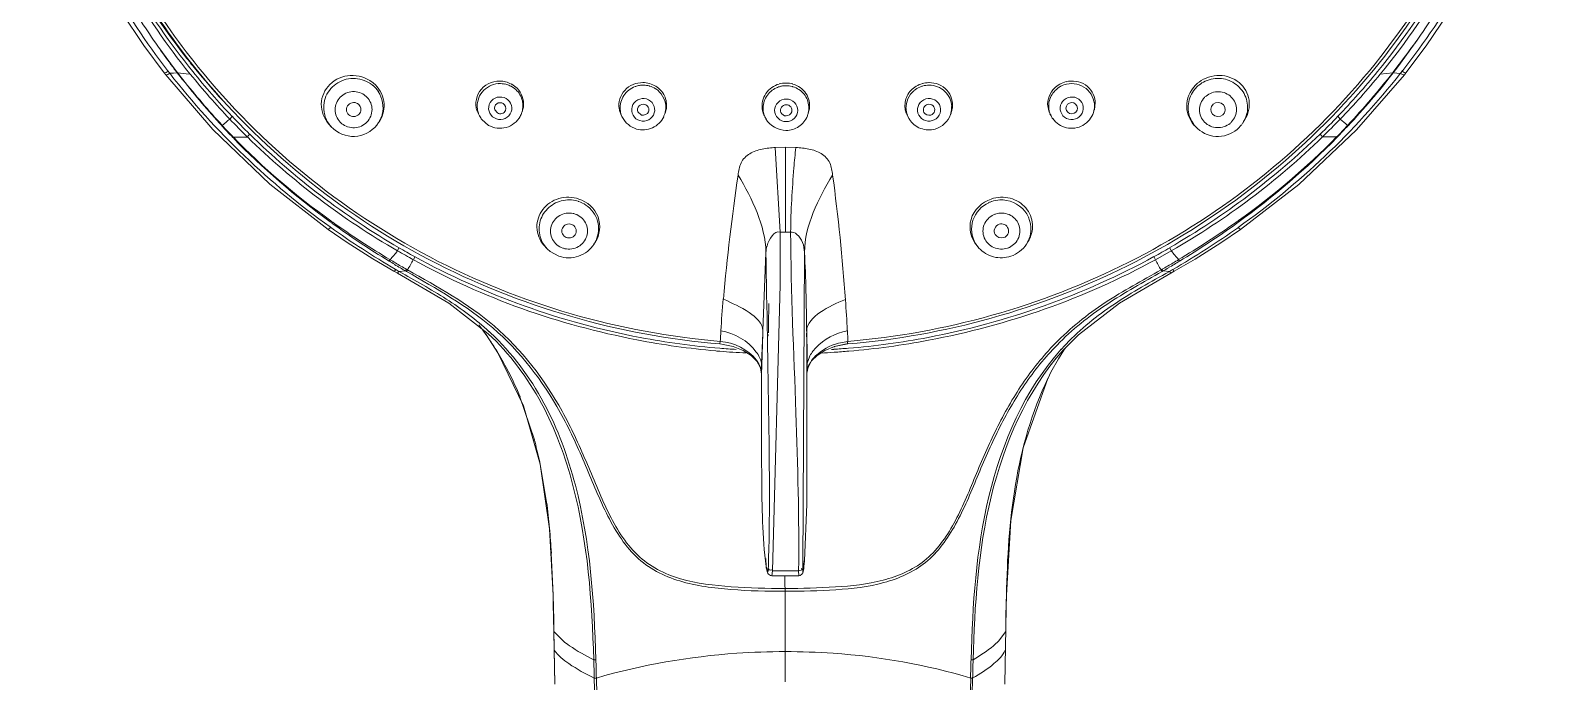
# Model space of a CAD drawing. Header units: millimetres. Extents: x 0 to 460316, y -63250 to 103204.
# Drawn here: x 183140 to 183246.9, y 49393.9 to 49439.8 of the extents above; entities that cross this region are included whole.
import ezdxf

# ---------------------------------------------------------------- set-up
doc = ezdxf.new("R2010")
doc.units = ezdxf.units.MM
doc.header["$LTSCALE"] = 25

msp = doc.modelspace()

# ---------------------------------------------------------------- linework, layer by layer
at = {"color": 7, "linetype": 'Continuous', "lineweight": 20}
for p, q in [((183149.92, 49437.44), (183149, 49438.67)), ((183236.41, 49437.23), (183237.82, 49439.17)), ((183149.45, 49436.79), (183149.59, 49436.82)), ((183149.45, 49436.79), (183149.56, 49436.65)), ((183149.56, 49436.65), (183149.7, 49436.68)), ((183149.59, 49436.82), (183149.73, 49436.91)), ((183149.84, 49436.77), (183149.68, 49436.97)), ((183149.73, 49436.91), (183149.69, 49436.97)), ((183149.7, 49436.68), (183149.84, 49436.77)), ((183150.37, 49436.81), (183149.84, 49436.76)), ((183150.37, 49436.81), (183149.84, 49436.77)), ((183150.4, 49436.81), (183149.92, 49437.44)), ((183150.99, 49436.74), (183150.4, 49436.81)), ((183151.28, 49436.7), (183150.99, 49436.74)), ((183151.26, 49436.74), (183151.29, 49436.7)), ((183151.26, 49436.74), (183151.29, 49436.7)), ((183235.16, 49436.7), (183236.05, 49436.81)), ((183236.08, 49436.81), (183236.6, 49436.76)), ((183236.08, 49436.81), (183236.6, 49436.76)), ((183236.75, 49436.96), (183236.6, 49436.76)), ((183236.74, 49436.68), (183236.6, 49436.76)), ((183236.75, 49436.96), (183236.71, 49436.91)), ((183236.85, 49436.82), (183236.71, 49436.91)), ((183236.87, 49436.65), (183236.74, 49436.68)), ((183236.98, 49436.79), (183236.85, 49436.82)), ((183236.87, 49436.65), (183236.98, 49436.79)), ((183173.95, 49436), (183174.33, 49435.71)), ((183215.08, 49434.81), (183215.06, 49434.36)), ((183154.07, 49433.54), (183154.21, 49433.69)), ((183171.68, 49433.76), (183171.59, 49433.95)), ((183171.85, 49433.5), (183172.32, 49433.1)), ((183172.76, 49434.2), (183172.94, 49433.97)), ((183174.7, 49434.11), (183174.71, 49434.16)), ((183181.76, 49433.65), (183181.67, 49433.83)), ((183182.84, 49434.06), (183183.1, 49433.82)), ((183184.74, 49433.9), (183184.79, 49434.06)), ((183191.84, 49433.62), (183191.76, 49433.78)), ((183194.83, 49433.86), (183194.88, 49434.03)), ((183201.91, 49433.65), (183201.83, 49433.81)), ((183204.9, 49433.9), (183204.95, 49434.08)), ((183211.97, 49433.76), (183211.89, 49433.91)), ((183214.95, 49434.01), (183215.01, 49434.2)), ((183225.5, 49433.29), (183225.61, 49433.47)), ((183232.35, 49433.54), (183232.18, 49433.74)), ((183153.54, 49433.1), (183153.51, 49433.07)), ((183154.31, 49432.28), (183154.28, 49432.26)), ((183155.48, 49432.48), (183155.35, 49432.33)), ((183161.21, 49433.01), (183161.07, 49433.17)), ((183161.41, 49432.82), (183161.21, 49433.01)), ((183230.93, 49432.48), (183231.06, 49432.33)), ((183232.09, 49432.28), (183232.13, 49432.26)), ((183232.87, 49433.1), (183232.9, 49433.07)), ((183193.25, 49431.56), (183192.53, 49431.54)), ((183192.53, 49431.54), (183192.87, 49425.58)), ((183193.25, 49431.56), (183193.24, 49425.58)), ((183193.97, 49431.54), (183193.25, 49431.56)), ((183161.01, 49425.77), (183161.18, 49425.91)), ((183161.18, 49425.91), (183161.14, 49425.94)), ((183161.18, 49425.91), (183161.14, 49425.94)), ((183225.04, 49426.19), (183225.14, 49426.26)), ((183225.04, 49426.19), (183225.14, 49426.26)), ((183225.32, 49425.77), (183225.16, 49425.91)), ((183193.61, 49425.58), (183192.87, 49425.58)), ((183192.88, 49422.07), (183192.87, 49425.58)), ((183210.24, 49424.73), (183210.34, 49424.9)), ((183165.37, 49423.64), (183165.3, 49423.54)), ((183166, 49424.48), (183165.92, 49424.3)), ((183167.12, 49423.85), (183167.04, 49423.68)), ((183176.4, 49424.45), (183176.26, 49424.61)), ((183177.28, 49423.88), (183176.66, 49424.21)), ((183191.66, 49418.61), (183191.87, 49424.15)), ((183194.46, 49402), (183194.59, 49424.15)), ((183206.88, 49424.45), (183206.77, 49424.59)), ((183219.22, 49423.85), (183219.3, 49423.68)), ((183219.32, 49423.63), (183220.44, 49424.26)), ((183220.33, 49424.48), (183220.42, 49424.3)), ((183220.96, 49423.64), (183221.03, 49423.54)), ((183165.65, 49422.82), (183165.71, 49422.86)), ((183165.65, 49422.82), (183165.89, 49422.69)), ((183165.71, 49422.86), (183165.77, 49422.96)), ((183165.85, 49422.9), (183165.74, 49422.96)), ((183165.77, 49422.94), (183165.74, 49422.96)), ((183165.9, 49422.68), (183166, 49422.82)), ((183166.47, 49422.85), (183166.01, 49422.81)), ((183166.47, 49422.85), (183166.53, 49422.81)), ((183166.61, 49422.92), (183166.54, 49422.96)), ((183219.72, 49422.92), (183219.79, 49422.96)), ((183219.79, 49422.81), (183219.86, 49422.85)), ((183219.86, 49422.85), (183220.31, 49422.81)), ((183220.39, 49422.85), (183220.31, 49422.81)), ((183220.37, 49422.73), (183220.31, 49422.82)), ((183220.41, 49422.69), (183220.37, 49422.73)), ((183220.41, 49422.69), (183220.65, 49422.82)), ((183220.6, 49422.86), (183220.54, 49422.96)), ((183220.65, 49422.82), (183220.6, 49422.86)), ((183192.34, 49401.72), (183192.88, 49421.86)), ((183192.87, 49421.86), (183192.88, 49421.99)), ((183192.88, 49421.99), (183192.88, 49422.07)), ((183192.88, 49421.86), (183192.88, 49422.07)), ((183192.07, 49420.55), (183192.06, 49418.99)), ((183172.15, 49418.34), (183172.12, 49418.38)), ((183172.15, 49418.34), (183172.13, 49418.37)), ((183172.27, 49418.44), (183172.3, 49418.42)), ((183191.56, 49416.34), (183191.66, 49418.46)), ((183191.59, 49416.17), (183191.66, 49418.46)), ((183191.66, 49418.46), (183191.66, 49418.61)), ((183192.01, 49418.36), (183192.06, 49418.35)), ((183192.01, 49418.29), (183192.05, 49418.28)), ((183192.06, 49418.99), (183192.06, 49418.47)), ((183194.74, 49418.61), (183194.74, 49418.46)), ((183194.74, 49418.46), (183194.77, 49416.95)), ((183188.63, 49417.72), (183188.65, 49417.88)), ((183188.64, 49417.7), (183188.64, 49417.7)), ((183196.7, 49417.51), (183197.65, 49417.71)), ((183196.99, 49417.76), (183197.64, 49417.88)), ((183197.64, 49417.75), (183197.65, 49417.72)), ((183212.79, 49417.23), (183212.8, 49417.24)), ((183212.87, 49417.25), (183213.01, 49417.44)), ((183191.2, 49416.56), (183191.37, 49416.29)), ((183191.37, 49416.29), (183191.48, 49416.04)), ((183191.56, 49415.57), (183191.56, 49416.34)), ((183191.56, 49416.34), (183191.59, 49416.17)), ((183191.56, 49415.57), (183191.59, 49416.17)), ((183194.76, 49415.63), (183194.75, 49417.01)), ((183194.93, 49416.78), (183194.78, 49416.34)), ((183194.84, 49416.06), (183195.08, 49416.5)), ((183194.87, 49416.16), (183195, 49416.4)), ((183191.48, 49416.04), (183191.56, 49415.6)), ((183191.56, 49415.57), (183191.56, 49415.57)), ((183194.75, 49415.66), (183194.8, 49415.97)), ((183194.76, 49415.63), (183194.84, 49416.06)), ((183194.77, 49416.06), (183194.76, 49415.83)), ((183194.76, 49411.94), (183194.76, 49415.63)), ((183211.76, 49415.29), (183211.75, 49415.27)), ((183175.55, 49410.95), (183174.53, 49413.97)), ((183176.41, 49406.56), (183175.9, 49409.49)), ((183194.75, 49407.92), (183194.74, 49406.42)), ((183194.74, 49406.42), (183194.58, 49402.42)), ((183176.87, 49399.99), (183176.74, 49402.96)), ((183191.84, 49402.58), (183191.83, 49402.42)), ((183191.83, 49402.41), (183191.83, 49402.42)), ((183191.88, 49402.02), (183191.83, 49402.42)), ((183191.89, 49402.16), (183191.86, 49402.44)), ((183194.58, 49402.42), (183194.55, 49402.02)), ((183194.58, 49402.58), (183194.56, 49402.3)), ((183194.58, 49402.42), (183194.58, 49402.58)), ((183191.88, 49402.02), (183191.89, 49402.16)), ((183191.88, 49402), (183191.88, 49402.02)), ((183191.88, 49402.02), (183192, 49401.65)), ((183192, 49401.65), (183192.02, 49401.72)), ((183192.02, 49401.72), (183192.03, 49401.93)), ((183192.04, 49401.99), (183192.03, 49401.93)), ((183192.28, 49401.37), (183192.34, 49401.72)), ((183192.28, 49401.37), (183194.18, 49401.37)), ((183194.17, 49401.72), (183192.34, 49401.72)), ((183194.17, 49401.72), (183194.18, 49401.37)), ((183194.46, 49401.93), (183194.46, 49402)), ((183194.47, 49401.65), (183194.46, 49401.85)), ((183194.55, 49402.02), (183194.47, 49401.65)), ((183194.55, 49402.01), (183194.55, 49402.02)), ((183193.22, 49396.02), (183193.22, 49400.27)), ((183176.87, 49399.99), (183176.86, 49399.98)), ((183208.82, 49399.99), (183208.82, 49399.99)), ((183176.92, 49397.43), (183176.9, 49398.38)), ((183176.92, 49397.69), (183176.91, 49397.68)), ((183176.92, 49397.69), (183176.95, 49396.12)), ((183176.92, 49397.44), (183176.95, 49396.12)), ((183176.92, 49397.44), (183177.6, 49396.75)), ((183176.98, 49393.72), (183176.92, 49397.43)), ((183208.77, 49397.44), (183208.25, 49396.75)), ((183208.77, 49397.69), (183208.71, 49393.72)), ((183208.77, 49397.69), (183208.71, 49393.72)), ((183208.77, 49397.69), (183208.77, 49397.44)), ((183208.77, 49397.69), (183208.77, 49397.69)), ((183176.95, 49396.12), (183176.99, 49393.72)), ((183193.22, 49393.9), (183193.22, 49396.02)), ((183179.73, 49395.44), (183179.89, 49395.45)), ((183206.47, 49395.45), (183206.32, 49395.45)), ((183179.77, 49394.15), (183179.93, 49394.16)), ((183179.83, 49391.81), (183179.77, 49394.15)), ((183179.98, 49391.82), (183179.92, 49394.16)), ((183206.3, 49394.16), (183206.24, 49391.82)), ((183206.3, 49394.16), (183206.4, 49394.15)), ((183206.44, 49394.15), (183206.38, 49391.81))]:
    msp.add_line(p, q, dxfattribs=at)
for points in [[(183145.23, 49443.1), (183146.45, 49441.07), (183148.02, 49438.72), (183149.45, 49436.79)], [(183236.98, 49436.79), (183238.4, 49438.69), (183239.99, 49441.03), (183241.25, 49443.1)], [(183149.56, 49436.65), (183152.87, 49432.81), (183156.91, 49428.96), (183161.01, 49425.77)], [(183150.37, 49436.81), (183150.38, 49436.81), (183150.39, 49436.81), (183150.4, 49436.81)], [(183225.32, 49425.77), (183229.42, 49428.93), (183233.5, 49432.78), (183236.87, 49436.65)], [(183236.08, 49436.81), (183236.07, 49436.81), (183236.06, 49436.81), (183236.05, 49436.81)], [(183163.55, 49435.25), (183163.58, 49435.22), (183163.62, 49435.19), (183163.66, 49435.16)], [(183222.78, 49435.07), (183222.81, 49435.1), (183222.85, 49435.13), (183222.89, 49435.16)], [(183162.06, 49433.16), (183162.02, 49433.19), (183161.98, 49433.21), (183161.94, 49433.24)], [(183224.69, 49433.34), (183224.65, 49433.31), (183224.62, 49433.28), (183224.58, 49433.24)], [(183178.28, 49426.89), (183178.33, 49426.88), (183178.37, 49426.87), (183178.42, 49426.85)], [(183207.92, 49426.8), (183207.96, 49426.82), (183208, 49426.83), (183208.05, 49426.85)], [(183161.01, 49425.77), (183162.36, 49424.84), (183164.16, 49423.7), (183165.65, 49422.82)], [(183220.65, 49422.82), (183222.12, 49423.68), (183223.93, 49424.82), (183225.32, 49425.77)], [(183177.69, 49424.41), (183177.64, 49424.42), (183177.6, 49424.44), (183177.55, 49424.45)], [(183209.03, 49424.5), (183208.98, 49424.48), (183208.94, 49424.47), (183208.89, 49424.45)], [(183165.89, 49422.69), (183169.52, 49420.57), (183172.29, 49418.42)], [(183166.54, 49422.96), (183166.51, 49422.92), (183166.49, 49422.88), (183166.47, 49422.85)], [(183166.61, 49422.92), (183166.58, 49422.88), (183166.56, 49422.84), (183166.53, 49422.81)], [(183212.79, 49417.23), (183213.9, 49418.35), (183216.78, 49420.58), (183220.41, 49422.69)], [(183219.72, 49422.92), (183219.74, 49422.88), (183219.77, 49422.84), (183219.79, 49422.81)], [(183219.79, 49422.96), (183219.81, 49422.92), (183219.84, 49422.88), (183219.86, 49422.85)], [(183171.63, 49419.04), (183171.92, 49418.67), (183172.13, 49418.37)], [(183172.12, 49418.38), (183172.97, 49417.08), (183174.78, 49413.34), (183175.95, 49409.22), (183176.61, 49404.66), (183176.86, 49399.98)], [(183188.64, 49417.7), (183188.63, 49417.7), (183188.63, 49417.71), (183188.63, 49417.72)], [(183188.64, 49417.7), (183188.85, 49417.67), (183189.57, 49417.51), (183190.26, 49417.24), (183190.82, 49416.89), (183191.23, 49416.49), (183191.49, 49416.01), (183191.56, 49415.57)], [(183195.08, 49416.5), (183195.47, 49416.89), (183196.01, 49417.23), (183196.71, 49417.51)], [(183196.71, 49417.51), (183197.44, 49417.68), (183197.65, 49417.7)], [(183197.64, 49417.88), (183197.62, 49417.84), (183197.61, 49417.81), (183197.6, 49417.78), (183197.62, 49417.76), (183197.64, 49417.75)], [(183197.65, 49417.72), (183197.65, 49417.7), (183197.65, 49417.7)], [(183211.76, 49415.29), (183211.96, 49415.7), (183212.49, 49416.65), (183212.87, 49417.25)], [(183208.82, 49399.99), (183209.13, 49405.27), (183210, 49410.38), (183211.75, 49415.27)], [(183194.74, 49406.42), (183194.76, 49408.32), (183194.76, 49411.94)], [(183191.83, 49402.41), (183191.88, 49402.06), (183191.89, 49402)], [(183191.88, 49402), (183191.89, 49401.93), (183191.92, 49401.79), (183191.95, 49401.67), (183191.98, 49401.58), (183192.05, 49401.48), (183192.18, 49401.39), (183192.28, 49401.37)], [(183194.18, 49401.37), (183194.28, 49401.39), (183194.41, 49401.47), (183194.47, 49401.57), (183194.49, 49401.63), (183194.5, 49401.69), (183194.51, 49401.76), (183194.53, 49401.85), (183194.54, 49401.97), (183194.55, 49402.01)], [(183176.86, 49399.98), (183176.88, 49399.44), (183176.9, 49398.38)], [(183208.77, 49397.69), (183208.79, 49398.42), (183208.81, 49399.48), (183208.82, 49399.99)]]:
    msp.add_lwpolyline(points, dxfattribs=at)
for centre, radius, start, end in [((183191.83, 49469.47), 53.22, 209.6102, 217.6374), ((183194.27, 49470.13), 53.9, 322.024, 329.9959), ((183193.09, 49470.28), 54.48, 325.1879, 330.6022), ((183197.11, 49472.17), 58.62, 210.7646, 214.8496), ((183191.52, 49469.81), 51.58, 211.9582, 218.7568), ((183192.84, 49469.2), 53.42, 214.8509, 216.5159), ((183155.88, 49498.59), 101.21, 322.384, 324.0513), ((183191.7, 49469.95), 51.82, 218.7562, 219.3995), ((183192.79, 49469.17), 53.36, 216.5161, 217.3332), ((183192.98, 49469.58), 53.76, 217.5619, 218.2243), ((183193.2, 49469.89), 54.09, 217.6968, 218.3436), ((183191.85, 49469.55), 52.19, 219.0053, 223.6249), ((183191.86, 49469.6), 51.98, 218.9991, 223.6176), ((183191.83, 49470.06), 51.99, 219.4009, 222.5947), ((183194.21, 49470.27), 52.69, 316.112, 320.6888), ((183194.23, 49470.23), 52.91, 316.1019, 320.68), ((183192.41, 49470.95), 55.41, 316.9021, 321.9623), ((183192.07, 49471.08), 55.79, 317.0533, 322.092), ((183197.15, 49467.29), 49.45, 321.9417, 322.5616), ((183194.12, 49470.49), 55.21, 218.2352, 222.6582), ((183193.69, 49470.29), 54.73, 218.3556, 222.8159), ((183162.82, 49434.32), 2.08, 51.8534, 56.0573), ((183162.76, 49434.37), 2.23, 49.7737, 52.9311), ((183162.83, 49434.33), 2.07, 49.769, 51.8531), ((183162.84, 49434.34), 2.06, 33.9299, 49.7513), ((183173.13, 49434.38), 1.66, 93.1133, 94.8274), ((183173.13, 49434.39), 1.65, 84.9754, 93.117), ((183173.13, 49434.39), 1.65, 78.7571, 84.9528), ((183173.13, 49434.4), 1.65, 68.1415, 78.7785), ((183173.09, 49434.46), 1.76, 61.7387, 75.9022), ((183173.14, 49434.41), 1.63, 63.1038, 68.0999), ((183173.14, 49434.42), 1.62, 60.5937, 63.1043), ((183173.11, 49434.51), 1.71, 60.5923, 61.6837), ((183173.15, 49434.43), 1.61, 43.4734, 60.5696), ((183183.21, 49434.28), 1.65, 108.5196, 109.7384), ((183183.21, 49434.27), 1.66, 98.5024, 108.5155), ((183183.21, 49434.28), 1.65, 94.9432, 98.4835), ((183183.21, 49434.26), 1.67, 88.6139, 94.9426), ((183183.18, 49434.34), 1.78, 74.3273, 89.4938), ((183183.21, 49434.28), 1.65, 81.7279, 88.6242), ((183183.21, 49434.28), 1.65, 75.7347, 81.7087), ((183183.21, 49434.29), 1.64, 74.2726, 75.7331), ((183183.19, 49434.37), 1.74, 58.5777, 74.2712), ((183183.21, 49434.29), 1.64, 57.3534, 74.2461), ((183193.29, 49434.24), 1.65, 108.6174, 114.199), ((183193.29, 49434.23), 1.66, 100.9629, 108.6233), ((183193.28, 49434.3), 1.78, 90.0328, 105.3705), ((183193.29, 49434.25), 1.65, 97.4091, 100.9603), ((183193.29, 49434.23), 1.66, 90.0041, 97.4012), ((183193.28, 49434.31), 1.77, 74.4724, 89.9803), ((183193.29, 49434.23), 1.66, 75.4433, 89.9638), ((183193.3, 49434.26), 1.63, 73.1838, 75.4225), ((183203.36, 49434.29), 1.64, 113.1395, 130.0046), ((183203.37, 49434.35), 1.76, 105.6927, 120.9456), ((183203.36, 49434.28), 1.65, 105.6823, 113.1053), ((183203.37, 49434.33), 1.78, 90.2168, 105.6391), ((183203.36, 49434.26), 1.67, 89.6749, 105.6275), ((183213.4, 49434.42), 1.61, 126.7946, 143.8574), ((183213.42, 49434.49), 1.73, 119.2729, 134.8125), ((183213.41, 49434.41), 1.63, 119.2744, 126.7629), ((183213.45, 49434.45), 1.78, 103.9066, 119.2137), ((183213.4, 49434.42), 1.62, 117.1364, 119.2738), ((183213.42, 49434.38), 1.66, 102.4562, 117.0996), ((183223.7, 49434.31), 2.09, 130.0127, 136.2776), ((183223.76, 49434.33), 2.27, 126.995, 130.0097), ((183223.69, 49434.32), 2.08, 128.8902, 130.0143), ((183223.72, 49434.27), 2.13, 114.4814, 128.8422), ((183172.94, 49434.65), 1.53, 191.6693, 195.3787), ((183173.27, 49434.62), 1.52, 342.3979, 353.9593), ((183173.2, 49434.48), 1.54, 350.5936, 8.1882), ((183183.02, 49434.52), 1.52, 189.1508, 195.8789), ((183183.27, 49434.37), 1.54, 347.1648, 4.741), ((183183.35, 49434.52), 1.52, 345.1118, 351.4697), ((183193.35, 49434.33), 1.54, 346.0096, 3.58), ((183193.43, 49434.49), 1.52, 348.9154, 351.2246), ((183203.18, 49434.5), 1.52, 188.2852, 201.1236), ((183203.28, 49434.35), 1.54, 182.5376, 200.123), ((183203.42, 49434.37), 1.54, 344.844, 2.413), ((183203.48, 49434.55), 1.54, 342.3779, 350.8181), ((183213.24, 49434.6), 1.51, 185.4208, 202.444), ((183213.34, 49434.46), 1.54, 179.0926, 196.6923), ((183213.48, 49434.48), 1.55, 342.4263, 358.9705), ((183213.54, 49434.67), 1.55, 342.3672, 348.2996), ((183084.85, 49514.62), 106.61, 310.1201, 310.4897), ((183192.06, 49469.74), 52.47, 223.6209, 225.5609), ((183192.06, 49469.79), 52.25, 223.621, 225.5611), ((183162.71, 49434.36), 2.02, 197.7988, 213.8473), ((183162.73, 49434.38), 2.04, 213.8925, 222.1528), ((183162.85, 49434.38), 2.03, 327.3365, 329.3162), ((183162.86, 49434.38), 2.03, 329.3324, 345.2912), ((183172.98, 49434.66), 1.56, 195.4119, 207.0966), ((183173.05, 49434.47), 1.54, 188.2784, 199.5609), ((183173.05, 49434.47), 1.54, 199.5593, 207.0926), ((183173.1, 49434.49), 1.59, 207.125, 218.2906), ((183173.15, 49434.5), 1.59, 331.21, 342.3412), ((183173.19, 49434.48), 1.55, 342.3827, 348.116), ((183173.21, 49434.48), 1.53, 348.1204, 350.5475), ((183183.05, 49434.53), 1.55, 195.8946, 207.1067), ((183183.13, 49434.35), 1.54, 184.8499, 199.9797), ((183183.13, 49434.35), 1.54, 200.0108, 207.1229), ((183183.23, 49434.38), 1.58, 334.989, 342.3696), ((183183.28, 49434.37), 1.54, 342.3721, 347.1172), ((183183.33, 49434.52), 1.53, 342.3904, 345.1165), ((183193.11, 49434.47), 1.52, 188.7527, 197.9326), ((183193.12, 49434.48), 1.54, 197.9365, 207.1033), ((183193.21, 49434.32), 1.54, 183.7009, 200.3482), ((183193.21, 49434.32), 1.54, 200.3929, 207.1177), ((183193.23, 49434.33), 1.56, 207.106, 209.7748), ((183193.33, 49434.34), 1.57, 338.3512, 342.3834), ((183193.36, 49434.33), 1.54, 342.375, 345.9667), ((183193.41, 49434.5), 1.54, 342.3846, 348.9056), ((183203.19, 49434.5), 1.52, 201.1252, 207.1093), ((183203.28, 49434.36), 1.54, 200.1808, 207.1163), ((183203.31, 49434.37), 1.57, 207.1143, 212.5628), ((183203.41, 49434.37), 1.56, 340.9513, 342.3888), ((183203.43, 49434.37), 1.54, 342.3724, 344.8024), ((183213.24, 49434.6), 1.51, 202.4923, 207.1201), ((183213.34, 49434.47), 1.54, 196.7667, 207.1022), ((183213.38, 49434.49), 1.59, 207.1291, 215.5555), ((183223.65, 49434.37), 2.02, 200.6777, 216.6759), ((183223.75, 49434.41), 2.08, 321.5542, 327.341), ((183223.78, 49434.39), 2.04, 327.3237, 332.1239), ((183223.8, 49434.38), 2.02, 332.1526, 348.1647), ((183194.01, 49470.47), 52.98, 314.1845, 316.1066), ((183194.01, 49470.43), 53.2, 314.1848, 316.1067), ((183306.69, 49519.17), 113.4, 229.0396, 229.3835), ((183193.16, 49469.5), 53.84, 222.581, 223.7735), ((183190.56, 49467.31), 50.41, 222.7483, 224.0223), ((183155.16, 49500.74), 68.47, 269.2948, 270.134), ((183192.71, 49470.51), 53.22, 225.611, 239.8839), ((183193.37, 49471.19), 53.93, 299.9942, 314.1391), ((183223.66, 49434.38), 2.04, 216.7023, 222.1593), ((183223.73, 49434.42), 2.1, 310.0194, 321.5305), ((183231.25, 49500.07), 67.79, 269.8655, 270.7087), ((183195.49, 49467.99), 51.14, 315.7083, 316.9699), ((183192.88, 49470.22), 54.6, 315.9534, 317.1348), ((183332.83, 49408.26), 144.51, 171.5102, 174.9963), ((183056.91, 49410.8), 140.92, 4.0721, 7.6634), ((183208.47, 49425.69), 2.16, 93.2699, 108.5735), ((183177.98, 49425.71), 2.14, 72.4194, 77.5053), ((183177.99, 49425.72), 2.12, 71.3265, 72.4176), ((183177.99, 49425.73), 2.12, 55.7928, 71.3093), ((183208.46, 49425.71), 2.14, 108.62, 114.783), ((183195.83, 49474.04), 59, 233.9913, 234.1736), ((183195.14, 49473.46), 58.43, 234.4617, 239.7876), ((183194.5, 49472.84), 57.17, 234.3509, 234.541), ((183197.72, 49476.7), 62.27, 234.2004, 238.628), ((183196.12, 49475.16), 60, 234.5645, 239.1659), ((183190.92, 49474.16), 59.17, 300.05, 305.3687), ((183189.98, 49475.77), 60.64, 300.7202, 305.269), ((183189.43, 49475.71), 61, 301.1954, 305.7135), ((183191.68, 49473.32), 57.66, 305.2969, 305.5219), ((183177.9, 49425.81), 2.02, 203.903, 216.3804), ((183177.83, 49426.03), 2.12, 219.7747, 222.149), ((183178.03, 49425.83), 2.04, 327.3372, 335.3408), ((183208.39, 49425.82), 2.04, 210.6704, 222.144), ((183208.52, 49425.83), 2.04, 327.3586, 332.9651), ((183208.53, 49425.83), 2.02, 332.9584, 342.092), ((183157.16, 49431.16), 11.14, 317.4926, 321.668), ((183196.79, 49476.19), 61.23, 239.1324, 239.547), ((183192.93, 49470.87), 53.88, 239.8849, 241.2479), ((183192.93, 49470.9), 53.67, 239.8859, 241.2185), ((183155.91, 49429.53), 12.57, 328.2686, 332.0041), ((183177.91, 49425.82), 2.03, 216.3799, 222.1471), ((183177.94, 49425.86), 2.09, 222.1644, 231.9097), ((183089.52, 49418.89), 105.2, 1.3714, 2.8635), ((183193.19, 49471.51), 54.31, 298.6461, 299.9898), ((183230.34, 49429.37), 12.43, 207.5202, 211.2809), ((183229.11, 49431.01), 10.99, 217.9173, 222.1235), ((183189.29, 49476.88), 61.95, 300.3383, 300.7496), ((183198.8, 49478.41), 64.28, 238.5955, 238.9968), ((183198.24, 49477.47), 63.2, 238.9973, 239.4362), ((183196.97, 49476.51), 61.6, 239.548, 240.392), ((183194.13, 49471.49), 56.22, 239.7985, 239.9803), ((183198.85, 49478.52), 64.41, 239.4372, 239.8095), ((183189.08, 49477.23), 62.36, 299.5012, 300.3376), ((183187.33, 49479.02), 64.92, 300.075, 300.4756), ((183187.57, 49478.61), 64.44, 300.4748, 300.8772), ((183191.95, 49472.13), 56.9, 299.9856, 300.1657), ((183187.44, 49478.83), 64.7, 300.878, 301.2777), ((183299.32, 49411.09), 110.89, 174.9428, 176.0986), ((183002.26, 49416.52), 192.49, 0.6199, 1.4545), ((183089.72, 49413.04), 108.03, 2.9659, 4.1221), ((183153.99, 49405.64), 22.16, 27.0059, 34.9537), ((183159.87, 49404.99), 18.45, 47.0194, 47.3806), ((183269.87, 49413.15), 81.36, 176.3113, 176.6656), ((183275.25, 49412.8), 86.75, 176.1459, 176.3131), ((182976.21, 49415.95), 218.54, 0.2769, 0.6575), ((183112.38, 49414.29), 85.34, 2.7508, 2.9212), ((183117.49, 49414.53), 80.23, 2.3943, 2.7525), ((183193.35, 49475.5), 58.51, 265.0909, 265.3681), ((183193.13, 49471.92), 54.71, 265.2725, 266.4901), ((183193.32, 49475.14), 58.15, 265.3665, 267.1806), ((183193.14, 49472.03), 54.83, 273.5092, 273.6771), ((183198.21, 49412.65), 5.09, 107.2845, 107.9145), ((183193.14, 49472.03), 54.82, 273.6771, 274.7487), ((183193.25, 49469.39), 52.39, 273.7486, 274.8718), ((183226.13, 49405.17), 18.12, 136.3116, 137.9136), ((183074.84, 49416.37), 119.91, 359.9078, 0.2888), ((183195.31, 49416.18), 0.556, 163.467, 175.8187), ((183176.18, 49416.49), 18.6, 359.5324, 1.4193), ((183183.87, 49416.54), 10.91, 357.4514, 358.9078), ((183196.37, 49415.52), 1.63, 156.8342, 161.6713), ((183193.3, 49468.71), 51.71, 272.7286, 273.7423), ((183153.33, 49405.3), 22.91, 22.2472, 27.0227), ((183190.25, 49415.57), 1.31, 359.8114, 1.1373), ((183196.3, 49415.54), 1.55, 161.6937, 164.0487), ((183146.61, 49403.13), 29.97, 12.2516, 15.1242), ((183130.88, 49400.57), 45.92, 5.1774, 7.4947), ((183118.77, 49399.47), 58.08, 3.4529, 5.1812), ((183201.66, 49403.51), 9.85, 185.4114, 186.2245), ((183185.04, 49403.2), 9.56, 353.7525, 354.5993), ((183570.46, 49406.93), 377.3, 180.8501, 180.9802), ((183201.33, 49401.88), 6.87, 179.6349, 180.3109), ((183172.81, 49402.22), 21.74, 359.4685, 359.852), ((183181.61, 49400.29), 11.61, 359.8926, 0.9163), ((182930.11, 49393.49), 246.85, 0.9758, 1.5093), ((183438.35, 49394.26), 229.6, 178.57, 179.1437), ((182729.1, 49382.39), 450.82, 1.495, 1.6596), ((182782.81, 49383.87), 397.24, 1.4844, 1.6707), ((183593.24, 49384.51), 387.07, 178.3794, 178.5707), ((183645.3, 49383.14), 439, 178.3938, 178.5629)]:
    msp.add_arc(centre, radius, start, end, dxfattribs=at)
for centre, major_axis, ratio in [((183162.81, 49434.21), (0.498, 0.111), 0.972188), ((183213.42, 49434.31), (0.404, 0.009), 0.975625), ((183223.73, 49434.21), (0.508, -0.03), 0.974669), ((183177.99, 49425.66), (0.497, 0.105), 0.977656)]:
    msp.add_ellipse(centre, major_axis=major_axis, ratio=ratio, dxfattribs=at)
msp.add_ellipse((183208.47, 49425.66), major_axis=(0.508, -0.003), ratio=0.979601, start_param=-1.233959, end_param=1.907633, dxfattribs=at)
for points, knots in [([(183245.95, 49473.47), (183246.51, 49466.81), (183244.88, 49453.04), (183234.55, 49435.04), (183218.02, 49422.24), (183204.48, 49418.45), (183197.65, 49417.88)], [0, 0, 0, 0, 0.246878, 0.495594, 0.746891, 1, 1, 1, 1]), ([(183246.25, 49472.69), (183246.69, 49466.06), (183244.87, 49452.4), (183234.41, 49434.62), (183217.91, 49422), (183204.45, 49418.27), (183197.65, 49417.7)], [0, 0, 0, 0, 0.246916, 0.495675, 0.74696, 1, 1, 1, 1]), ([(183234.98, 49436.89), (183238.66, 49441.39), (183244.56, 49451.67), (183246.63, 49463.35), (183246.66, 49469.13)], [0, 0, 0, 0, 0.501689, 1, 1, 1, 1]), ([(183235.17, 49436.7), (183238.87, 49441.22), (183244.79, 49451.55), (183246.87, 49463.28), (183246.9, 49469.09)], [0, 0, 0, 0, 0.501682, 1, 1, 1, 1]), ([(183140.02, 49464.71), (183140.43, 49459.65), (183142.81, 49449.59), (183148.06, 49440.7), (183151.26, 49436.74)], [0, 0, 0, 0, 0.498914, 1, 1, 1, 1]), ([(183140.25, 49464.72), (183140.67, 49459.69), (183143.04, 49449.68), (183148.28, 49440.83), (183151.47, 49436.89)], [0, 0, 0, 0, 0.498902, 1, 1, 1, 1]), ([(183151.71, 49437.05), (183148.54, 49440.97), (183143.33, 49449.77), (183140.97, 49459.73), (183140.55, 49464.73)], [0, 0, 0, 0, 0.501085, 1, 1, 1, 1]), ([(183151.85, 49437.21), (183148.79, 49440.99), (183143.75, 49449.47), (183141.36, 49459.05), (183140.88, 49463.87)], [0, 0, 0, 0, 0.501088, 1, 1, 1, 1]), ([(183188.64, 49417.7), (183181.54, 49418.29), (183167.49, 49422.31), (183156.15, 49431.56), (183151.71, 49437.05)], [0, 0, 0, 0, 0.502393, 1, 1, 1, 1]), ([(183188.65, 49417.88), (183181.56, 49418.47), (183167.56, 49422.49), (183156.27, 49431.73), (183151.85, 49437.21)], [0, 0, 0, 0, 0.502427, 1, 1, 1, 1]), ([(183161.07, 49433.17), (183160.73, 49433.55), (183160.3, 49434.6), (183161.01, 49436.15), (183162.57, 49436.81), (183163.68, 49436.47), (183164.11, 49436.15)], [0, 0, 0, 0, 0.246868, 0.489783, 0.74203, 1, 1, 1, 1]), ([(183160.79, 49433.75), (183160.66, 49434.14), (183160.67, 49435.05), (183161.48, 49436.12), (183162.76, 49436.54), (183163.63, 49436.28), (183163.99, 49436.04)], [0, 0, 0, 0, 0.246279, 0.495379, 0.747956, 1, 1, 1, 1]), ([(183222.4, 49436.14), (183222.8, 49436.45), (183223.83, 49436.79), (183225.32, 49436.26), (183226.12, 49434.9), (183225.87, 49433.87), (183225.61, 49433.47)], [0, 0, 0, 0, 0.258911, 0.510881, 0.753656, 1, 1, 1, 1]), ([(183222.84, 49436.21), (183223.19, 49436.37), (183223.98, 49436.5), (183225.08, 49436.06), (183225.79, 49435.12), (183225.85, 49434.33), (183225.78, 49433.96)], [0, 0, 0, 0, 0.253229, 0.505108, 0.75347, 1, 1, 1, 1]), ([(183161.94, 49433.24), (183161.7, 49433.45), (183161.37, 49434.07), (183161.68, 49435.07), (183162.59, 49435.59), (183163.28, 49435.43), (183163.55, 49435.25)], [0, 0, 0, 0, 0.247636, 0.495128, 0.747242, 1, 1, 1, 1]), ([(183164.2, 49436.07), (183164.58, 49435.75), (183165.12, 49434.85), (183164.9, 49433.81), (183164.64, 49433.41)], [0, 0, 0, 0, 0.506956, 1, 1, 1, 1]), ([(183171.45, 49434.34), (183171.35, 49434.84), (183171.76, 49436.06), (183173, 49436.3), (183173.52, 49436.17)], [0, 0, 0, 0, 0.487616, 1, 1, 1, 1]), ([(183171.53, 49434.24), (183171.47, 49434.66), (183171.72, 49435.58), (183172.57, 49436), (183172.99, 49436.04)], [0, 0, 0, 0, 0.495114, 1, 1, 1, 1]), ([(183181.52, 49434.28), (183181.45, 49434.72), (183181.76, 49435.74), (183182.73, 49436.12), (183183.2, 49436.11)], [0, 0, 0, 0, 0.489015, 1, 1, 1, 1]), ([(183181.59, 49434.22), (183181.57, 49434.56), (183181.75, 49435.27), (183182.33, 49435.72), (183182.65, 49435.83)], [0, 0, 0, 0, 0.496047, 1, 1, 1, 1]), ([(183184.1, 49435.86), (183184.36, 49435.7), (183184.8, 49435.23), (183184.89, 49434.59), (183184.85, 49434.29)], [0, 0, 0, 0, 0.506607, 1, 1, 1, 1]), ([(183191.61, 49434.24), (183191.55, 49434.61), (183191.74, 49435.44), (183192.43, 49435.91), (183192.81, 49436.01)], [0, 0, 0, 0, 0.490641, 1, 1, 1, 1]), ([(183191.67, 49434.22), (183191.65, 49434.53), (183191.82, 49435.18), (183192.32, 49435.62), (183192.61, 49435.75)], [0, 0, 0, 0, 0.496364, 1, 1, 1, 1]), ([(183193.75, 49436.01), (183194.12, 49435.91), (183194.81, 49435.44), (183194.99, 49434.63), (183194.93, 49434.26)], [0, 0, 0, 0, 0.508443, 1, 1, 1, 1]), ([(183193.77, 49435.82), (183194.07, 49435.73), (183194.63, 49435.36), (183194.87, 49434.74), (183194.89, 49434.43)], [0, 0, 0, 0, 0.503538, 1, 1, 1, 1]), ([(183201.68, 49434.28), (183201.64, 49434.58), (183201.74, 49435.23), (183202.19, 49435.7), (183202.46, 49435.86)], [0, 0, 0, 0, 0.492298, 1, 1, 1, 1]), ([(183203.36, 49436.11), (183203.82, 49436.12), (183204.78, 49435.74), (183205.08, 49434.74), (183205.01, 49434.3)], [0, 0, 0, 0, 0.510361, 1, 1, 1, 1]), ([(183203.37, 49435.93), (183203.77, 49435.93), (183204.58, 49435.62), (183204.95, 49434.82), (183204.97, 49434.43)], [0, 0, 0, 0, 0.504614, 1, 1, 1, 1]), ([(183213.02, 49436.17), (183213.47, 49436.28), (183214.49, 49436.15), (183215.04, 49435.25), (183215.08, 49434.81)], [0, 0, 0, 0, 0.511667, 1, 1, 1, 1]), ([(183213.06, 49436), (183213.52, 49436.1), (183214.57, 49435.89), (183215.03, 49434.91), (183215.03, 49434.45)], [0, 0, 0, 0, 0.505283, 1, 1, 1, 1]), ([(183222.04, 49433.12), (183221.69, 49433.51), (183221.29, 49434.66), (183221.88, 49435.72), (183222.3, 49436.07)], [0, 0, 0, 0, 0.491604, 1, 1, 1, 1]), ([(183221.75, 49433.65), (183221.62, 49434), (183221.56, 49434.79), (183221.93, 49435.48), (183222.19, 49435.75)], [0, 0, 0, 0, 0.49808, 1, 1, 1, 1]), ([(183222.89, 49435.16), (183223.13, 49435.37), (183223.8, 49435.6), (183224.76, 49435.18), (183225.17, 49434.22), (183224.9, 49433.57), (183224.69, 49433.34)], [0, 0, 0, 0, 0.252986, 0.504787, 0.752042, 1, 1, 1, 1]), ([(183163.66, 49435.16), (183163.9, 49434.96), (183164.23, 49434.34), (183163.92, 49433.34), (183163.02, 49432.82), (183162.32, 49432.98), (183162.06, 49433.16)], [0, 0, 0, 0, 0.247636, 0.495128, 0.747242, 1, 1, 1, 1]), ([(183172.73, 49433.62), (183172.55, 49433.72), (183172.26, 49434.07), (183172.36, 49434.75), (183172.91, 49435.16), (183173.37, 49435.09), (183173.55, 49434.99)], [0, 0, 0, 0, 0.248594, 0.495516, 0.746929, 1, 1, 1, 1]), ([(183173.35, 49434.65), (183173.22, 49434.72), (183172.83, 49434.71), (183172.71, 49434.34), (183172.76, 49434.2)], [0, 0, 0, 0, 0.502763, 1, 1, 1, 1]), ([(183173.55, 49434.99), (183173.73, 49434.89), (183174.02, 49434.53), (183173.92, 49433.86), (183173.37, 49433.45), (183172.91, 49433.51), (183172.73, 49433.62)], [0, 0, 0, 0, 0.248594, 0.495516, 0.746929, 1, 1, 1, 1]), ([(183182.99, 49433.43), (183182.79, 49433.48), (183182.42, 49433.76), (183182.35, 49434.44), (183182.79, 49434.97), (183183.25, 49435.01), (183183.45, 49434.96)], [0, 0, 0, 0, 0.250187, 0.4968, 0.746628, 1, 1, 1, 1]), ([(183183.33, 49434.57), (183183.2, 49434.61), (183182.86, 49434.53), (183182.79, 49434.19), (183182.84, 49434.06)], [0, 0, 0, 0, 0.505726, 1, 1, 1, 1]), ([(183183.45, 49434.96), (183183.64, 49434.9), (183184.01, 49434.62), (183184.08, 49433.94), (183183.65, 49433.42), (183183.19, 49433.37), (183182.99, 49433.43)], [0, 0, 0, 0, 0.250187, 0.4968, 0.746628, 1, 1, 1, 1]), ([(183183.59, 49434.06), (183183.63, 49434.15), (183183.62, 49434.4), (183183.43, 49434.55), (183183.33, 49434.57)], [0, 0, 0, 0, 0.496529, 1, 1, 1, 1]), ([(183193.29, 49433.36), (183193.09, 49433.36), (183192.66, 49433.53), (183192.39, 49434.16), (183192.66, 49434.78), (183193.09, 49434.95), (183193.3, 49434.95)], [0, 0, 0, 0, 0.251947, 0.49918, 0.747234, 1, 1, 1, 1]), ([(183193.3, 49434.55), (183193.17, 49434.55), (183192.9, 49434.42), (183192.88, 49434.12), (183192.93, 49434)], [0, 0, 0, 0, 0.505409, 1, 1, 1, 1]), ([(183193.3, 49434.95), (183193.51, 49434.95), (183193.94, 49434.78), (183194.2, 49434.15), (183193.93, 49433.53), (183193.5, 49433.36), (183193.29, 49433.36)], [0, 0, 0, 0, 0.251947, 0.49918, 0.747234, 1, 1, 1, 1]), ([(183193.69, 49434.05), (183193.72, 49434.16), (183193.67, 49434.44), (183193.42, 49434.55), (183193.3, 49434.55)], [0, 0, 0, 0, 0.49503, 1, 1, 1, 1]), ([(183203.59, 49433.43), (183203.39, 49433.37), (183202.93, 49433.42), (183202.5, 49433.94), (183202.58, 49434.62), (183202.95, 49434.9), (183203.15, 49434.96)], [0, 0, 0, 0, 0.253102, 0.501808, 0.748683, 1, 1, 1, 1]), ([(183203.26, 49434.57), (183203.15, 49434.54), (183202.94, 49434.38), (183202.96, 49434.11), (183203.01, 49434.01)], [0, 0, 0, 0, 0.50438, 1, 1, 1, 1]), ([(183203.15, 49434.96), (183203.35, 49435.01), (183203.8, 49434.97), (183204.24, 49434.44), (183204.16, 49433.76), (183203.79, 49433.48), (183203.59, 49433.43)], [0, 0, 0, 0, 0.253102, 0.501808, 0.748683, 1, 1, 1, 1]), ([(183203.76, 49434.11), (183203.79, 49434.24), (183203.7, 49434.55), (183203.38, 49434.61), (183203.26, 49434.57)], [0, 0, 0, 0, 0.494227, 1, 1, 1, 1]), ([(183213.83, 49433.61), (183213.65, 49433.51), (183213.19, 49433.45), (183212.64, 49433.86), (183212.55, 49434.54), (183212.84, 49434.89), (183213.02, 49434.99)], [0, 0, 0, 0, 0.253343, 0.503652, 0.75028, 1, 1, 1, 1]), ([(183213.02, 49434.99), (183213.2, 49435.09), (183213.66, 49435.16), (183214.21, 49434.75), (183214.3, 49434.07), (183214.01, 49433.71), (183213.83, 49433.61)], [0, 0, 0, 0, 0.253343, 0.503652, 0.75028, 1, 1, 1, 1]), ([(183224.58, 49433.24), (183224.34, 49433.04), (183223.66, 49432.81), (183222.71, 49433.23), (183222.29, 49434.19), (183222.56, 49434.84), (183222.78, 49435.07)], [0, 0, 0, 0, 0.252986, 0.504787, 0.752042, 1, 1, 1, 1]), ([(183164.57, 49433.29), (183164.25, 49432.8), (183163.14, 49432.06), (183161.86, 49432.44), (183161.41, 49432.82)], [0, 0, 0, 0, 0.499721, 1, 1, 1, 1]), ([(183172.32, 49433.1), (183172.68, 49432.9), (183173.61, 49432.77), (183174.34, 49433.36), (183174.55, 49433.73)], [0, 0, 0, 0, 0.500464, 1, 1, 1, 1]), ([(183172.94, 49433.97), (183173.03, 49433.91), (183173.27, 49433.89), (183173.46, 49434.04), (183173.51, 49434.14)], [0, 0, 0, 0, 0.498778, 1, 1, 1, 1]), ([(183182.75, 49432.84), (183183.11, 49432.74), (183183.93, 49432.79), (183184.51, 49433.37), (183184.67, 49433.71)], [0, 0, 0, 0, 0.500734, 1, 1, 1, 1]), ([(183193.28, 49432.74), (183193.6, 49432.74), (183194.25, 49432.93), (183194.67, 49433.46), (183194.79, 49433.76)], [0, 0, 0, 0, 0.500839, 1, 1, 1, 1]), ([(183201.98, 49433.52), (183202.17, 49433.24), (183202.73, 49432.77), (183203.47, 49432.75), (183203.79, 49432.84)], [0, 0, 0, 0, 0.499197, 1, 1, 1, 1]), ([(183212.09, 49433.57), (183212.31, 49433.25), (183213.03, 49432.78), (183213.87, 49432.91), (183214.21, 49433.1)], [0, 0, 0, 0, 0.499338, 1, 1, 1, 1]), ([(183225.08, 49432.81), (183224.68, 49432.47), (183223.56, 49432.1), (183222.5, 49432.62), (183222.15, 49433.01)], [0, 0, 0, 0, 0.500582, 1, 1, 1, 1]), ([(183192.53, 49431.54), (183192.22, 49431.52), (183191.6, 49431.45), (183190.7, 49431.18), (183190.02, 49430.49), (183189.96, 49429.88), (183189.9, 49429.59)], [0, 0, 0, 0, 0.257403, 0.512165, 0.757875, 1, 1, 1, 1]), ([(183193.97, 49431.54), (183193.92, 49431.06), (183193.75, 49429.08), (183193.62, 49427.09), (183193.61, 49425.58)], [0, 0, 0, 0, 0.243624, 1, 1, 1, 1]), ([(183193.97, 49431.54), (183194.28, 49431.52), (183194.9, 49431.45), (183195.79, 49431.19), (183196.46, 49430.49), (183196.52, 49429.88), (183196.57, 49429.6)], [0, 0, 0, 0, 0.257824, 0.512466, 0.757674, 1, 1, 1, 1]), ([(183189.9, 49429.59), (183190.42, 49428.75), (183191.32, 49427.03), (183191.86, 49425.11), (183191.87, 49424.15)], [0, 0, 0, 0, 0.50757, 1, 1, 1, 1]), ([(183196.57, 49429.6), (183196.04, 49428.75), (183195.13, 49427.04), (183194.58, 49425.1), (183194.59, 49424.15)], [0, 0, 0, 0, 0.508757, 1, 1, 1, 1]), ([(183176.2, 49424.67), (183175.92, 49425.02), (183175.56, 49425.91), (183176.03, 49427.28), (183177.24, 49428.09), (183178.24, 49428.06), (183178.68, 49427.91)], [0, 0, 0, 0, 0.245063, 0.488038, 0.740411, 1, 1, 1, 1]), ([(183176.05, 49424.99), (183175.9, 49425.33), (183175.79, 49426.12), (183176.29, 49427.18), (183177.27, 49427.84), (183178.08, 49427.88), (183178.45, 49427.8)], [0, 0, 0, 0, 0.24666, 0.494876, 0.746623, 1, 1, 1, 1]), ([(183178.68, 49427.91), (183179.27, 49427.72), (183180.33, 49426.79), (183180.16, 49425.37), (183179.84, 49424.87)], [0, 0, 0, 0, 0.510202, 1, 1, 1, 1]), ([(183206.77, 49424.59), (183206.33, 49425.06), (183205.95, 49426.62), (183207.11, 49427.7), (183207.75, 49427.91)], [0, 0, 0, 0, 0.488521, 1, 1, 1, 1]), ([(183207.75, 49427.91), (183208.17, 49428.06), (183209.11, 49428.1), (183210.28, 49427.38), (183210.81, 49426.13), (183210.57, 49425.26), (183210.34, 49424.9)], [0, 0, 0, 0, 0.260006, 0.511787, 0.754755, 1, 1, 1, 1]), ([(183208.35, 49427.85), (183208.99, 49427.88), (183210.39, 49427.31), (183210.65, 49425.8), (183210.46, 49425.2)], [0, 0, 0, 0, 0.505106, 1, 1, 1, 1]), ([(183177.55, 49424.45), (183177.25, 49424.55), (183176.71, 49425), (183176.61, 49426.04), (183177.27, 49426.86), (183177.97, 49426.96), (183178.28, 49426.89)], [0, 0, 0, 0, 0.250034, 0.496748, 0.746567, 1, 1, 1, 1]), ([(183178.42, 49426.85), (183178.72, 49426.75), (183179.26, 49426.3), (183179.36, 49425.26), (183178.71, 49424.44), (183178, 49424.34), (183177.69, 49424.41)], [0, 0, 0, 0, 0.250034, 0.496748, 0.746567, 1, 1, 1, 1]), ([(183179.18, 49427.48), (183179.56, 49427.22), (183180.17, 49426.41), (183180.08, 49425.4), (183179.89, 49424.98)], [0, 0, 0, 0, 0.501602, 1, 1, 1, 1]), ([(183206.64, 49424.78), (183206.36, 49425.25), (183206.21, 49426.5), (183207.06, 49427.42), (183207.57, 49427.65)], [0, 0, 0, 0, 0.496499, 1, 1, 1, 1]), ([(183208.89, 49424.45), (183208.59, 49424.35), (183207.88, 49424.37), (183207.14, 49425.12), (183207.13, 49426.16), (183207.63, 49426.66), (183207.92, 49426.8)], [0, 0, 0, 0, 0.253363, 0.50279, 0.749552, 1, 1, 1, 1]), ([(183208.05, 49426.85), (183208.35, 49426.95), (183209.06, 49426.93), (183209.8, 49426.19), (183209.81, 49425.14), (183209.31, 49424.64), (183209.03, 49424.5)], [0, 0, 0, 0, 0.253363, 0.50279, 0.749552, 1, 1, 1, 1]), ([(183208.3, 49426.13), (183208.17, 49426.08), (183207.92, 49425.86), (183207.96, 49425.53), (183208.03, 49425.41)], [0, 0, 0, 0, 0.503772, 1, 1, 1, 1]), ([(183179.75, 49424.73), (183179.5, 49424.35), (183178.72, 49423.72), (183177.72, 49423.73), (183177.28, 49423.88)], [0, 0, 0, 0, 0.499171, 1, 1, 1, 1]), ([(183191.87, 49424.15), (183191.88, 49424.3), (183191.95, 49424.86), (183192.44, 49425.7), (183192.87, 49425.58)], [0, 0, 0, 0, 0.260506, 1, 1, 1, 1]), ([(183193.61, 49425.58), (183193.76, 49425.6), (183194.38, 49425.3), (183194.56, 49424.61), (183194.59, 49424.15)], [0, 0, 0, 0, 0.256417, 1, 1, 1, 1]), ([(183193.61, 49425.58), (183193.63, 49421.34), (183194.01, 49413.39), (183194.21, 49405.43), (183194.17, 49401.72)], [0, 0, 0, 0, 0.53358, 1, 1, 1, 1]), ([(183167.02, 49423.63), (183171.9, 49420.93), (183179.09, 49418.41), (183186.47, 49417.37), (183188.34, 49417.21)], [0, 0, 0, 0, 0.748788, 1, 1, 1, 1]), ([(183188.62, 49417.39), (183186.74, 49417.55), (183179.27, 49418.55), (183172.03, 49421.15), (183167.09, 49423.86)], [0, 0, 0, 0, 0.251276, 1, 1, 1, 1]), ([(183191.87, 49424.15), (183191.93, 49420.18), (183192.08, 49412.8), (183192.15, 49405.41), (183192.04, 49401.99)], [0, 0, 0, 0, 0.536771, 1, 1, 1, 1]), ([(183219.22, 49423.85), (183214.27, 49421.15), (183207.03, 49418.56), (183199.56, 49417.55), (183197.68, 49417.39)], [0, 0, 0, 0, 0.749003, 1, 1, 1, 1]), ([(183197.7, 49417.19), (183199.59, 49417.35), (183207.07, 49418.37), (183214.36, 49420.91), (183219.32, 49423.63)], [0, 0, 0, 0, 0.250993, 1, 1, 1, 1]), ([(183209.13, 49423.88), (183208.75, 49423.75), (183207.89, 49423.71), (183207.15, 49424.16), (183206.88, 49424.45)], [0, 0, 0, 0, 0.50094, 1, 1, 1, 1]), ([(183165.89, 49422.69), (183165.89, 49422.69), (183165.89, 49422.68), (183165.9, 49422.68), (183165.9, 49422.68)], [0, 0, 0, 0, 0.464051, 1, 1, 1, 1]), ([(183172.36, 49418.56), (183171.43, 49419.42), (183169.36, 49420.95), (183167.12, 49422.17), (183166.01, 49422.81)], [0, 0, 0, 0, 0.496146, 1, 1, 1, 1]), ([(183219.72, 49422.92), (183218.4, 49422.17), (183215.71, 49420.73), (183213.31, 49418.81), (183212.25, 49417.72)], [0, 0, 0, 0, 0.498481, 1, 1, 1, 1]), ([(183212.39, 49417.62), (183213.44, 49418.7), (183215.83, 49420.6), (183218.48, 49422.05), (183219.79, 49422.81)], [0, 0, 0, 0, 0.500241, 1, 1, 1, 1]), ([(183220.31, 49422.81), (183219.01, 49422.06), (183216.38, 49420.65), (183214.04, 49418.75), (183213.03, 49417.69)], [0, 0, 0, 0, 0.50499, 1, 1, 1, 1]), ([(183188.87, 49420.86), (183189.49, 49420.56), (183190.56, 49420.13), (183191.65, 49419.15), (183191.66, 49418.61)], [0, 0, 0, 0, 0.558605, 1, 1, 1, 1]), ([(183194.74, 49418.61), (183194.74, 49419.14), (183195.79, 49420.14), (183196.85, 49420.57), (183197.47, 49420.84)], [0, 0, 0, 0, 0.445169, 1, 1, 1, 1]), ([(183172.3, 49418.42), (183173.8, 49417.02), (183176.32, 49413.64), (183179.16, 49405.82), (183179.61, 49399.57), (183179.73, 49395.44)], [0, 0, 0, 0, 0.249744, 0.500108, 1, 1, 1, 1]), ([(183179.88, 49395.45), (183179.77, 49399.58), (183179.33, 49405.83), (183176.49, 49413.67), (183173.97, 49417.07), (183172.45, 49418.48)], [0, 0, 0, 0, 0.498852, 0.749131, 1, 1, 1, 1]), ([(183172.61, 49418.83), (183174.54, 49417.18), (183176.94, 49414.04), (183179.09, 49409.37), (183180.49, 49405.81), (183182.14, 49403.05), (183184.12, 49401.6), (183186.37, 49400.72), (183189.46, 49400.33), (183191.95, 49400.27), (183193.22, 49400.27)], [0, 0, 0, 0, 0.253056, 0.381992, 0.51136, 0.63464, 0.693323, 0.752062, 0.873363, 1, 1, 1, 1]), ([(183193.22, 49400.47), (183191.95, 49400.47), (183189.49, 49400.53), (183186.42, 49400.89), (183184.19, 49401.74), (183182.23, 49403.16), (183180.61, 49405.91), (183179.22, 49409.45), (183177.06, 49414.14), (183174.66, 49417.31), (183172.71, 49418.97)], [0, 0, 0, 0, 0.126125, 0.246768, 0.30494, 0.362866, 0.484937, 0.614315, 0.744104, 1, 1, 1, 1]), ([(183188.69, 49418.63), (183189.65, 49418.44), (183190.9, 49417.78), (183191.5, 49416.62), (183191.56, 49416.34)], [0, 0, 0, 0, 0.769515, 1, 1, 1, 1]), ([(183197.61, 49418.63), (183196.78, 49418.47), (183195.7, 49417.92), (183195.04, 49417.01), (183194.93, 49416.78)], [0, 0, 0, 0, 0.764132, 1, 1, 1, 1]), ([(183212.25, 49417.72), (183211.4, 49416.85), (183209.86, 49414.93), (183208.06, 49411.74), (183206.61, 49408.37), (183205.29, 49405.09), (183203.27, 49402.21), (183200.09, 49400.87), (183196.72, 49400.53), (183194.4, 49400.47), (183193.22, 49400.47)], [0, 0, 0, 0, 0.129504, 0.259926, 0.390578, 0.519385, 0.638882, 0.753238, 0.87361, 1, 1, 1, 1]), ([(183193.22, 49400.27), (183194.42, 49400.27), (183196.75, 49400.33), (183200.16, 49400.7), (183203.36, 49402.1), (183205.4, 49405.01), (183206.75, 49408.32), (183208.2, 49411.68), (183210.01, 49414.86), (183211.54, 49416.76), (183212.39, 49417.62)], [0, 0, 0, 0, 0.126801, 0.247667, 0.363126, 0.483975, 0.613022, 0.742943, 0.872095, 1, 1, 1, 1]), ([(183195, 49416.4), (183195.1, 49416.57), (183195.63, 49417.19), (183196.39, 49417.59), (183196.99, 49417.76)], [0, 0, 0, 0, 0.238559, 1, 1, 1, 1]), ([(183212.68, 49417.32), (183210.1, 49414.46), (183206.9, 49407.01), (183206.44, 49399.31), (183206.33, 49395.45)], [0, 0, 0, 0, 0.499684, 1, 1, 1, 1]), ([(183206.47, 49395.44), (183206.58, 49399.29), (183207.06, 49406.96), (183210.24, 49414.38), (183212.79, 49417.23)], [0, 0, 0, 0, 0.501132, 1, 1, 1, 1]), ([(183191.83, 49402.42), (183191.6, 49404.51), (183191.56, 49408.91), (183191.55, 49413.29), (183191.56, 49415.57)], [0, 0, 0, 0, 0.481076, 1, 1, 1, 1]), ([(183211.75, 49415.27), (183210.61, 49412.93), (183209.17, 49407.82), (183208.88, 49402.6), (183208.82, 49399.99)], [0, 0, 0, 0, 0.499651, 1, 1, 1, 1]), ([(183192.03, 49401.93), (183192.04, 49401.88), (183192.08, 49401.76), (183192.23, 49401.75), (183192.28, 49401.78)], [0, 0, 0, 0, 0.486199, 1, 1, 1, 1]), ([(183194.17, 49401.72), (183194.23, 49401.72), (183194.32, 49401.73), (183194.43, 49401.81), (183194.4, 49401.87), (183194.38, 49401.89)], [0, 0, 0, 0, 0.561794, 0.772742, 1, 1, 1, 1]), ([(183176.95, 49396.12), (183177.22, 49395.74), (183178.14, 49395), (183179.15, 49394.45), (183179.77, 49394.15)], [0, 0, 0, 0, 0.402581, 1, 1, 1, 1]), ([(183177.6, 49396.75), (183177.73, 49396.64), (183178.41, 49396.15), (183179.14, 49395.74), (183179.73, 49395.45)], [0, 0, 0, 0, 0.208989, 1, 1, 1, 1]), ([(183193.22, 49396.02), (183192.08, 49396.02), (183187.6, 49395.87), (183183.13, 49395.09), (183179.92, 49394.16)], [0, 0, 0, 0, 0.253662, 1, 1, 1, 1]), ([(183193.22, 49396.02), (183194.35, 49396.02), (183198.76, 49395.87), (183203.16, 49395.1), (183206.3, 49394.16)], [0, 0, 0, 0, 0.256891, 1, 1, 1, 1]), ([(183208.74, 49396.12), (183208.56, 49395.75), (183207.82, 49394.99), (183206.96, 49394.45), (183206.44, 49394.15)], [0, 0, 0, 0, 0.403786, 1, 1, 1, 1]), ([(183208.25, 49396.75), (183208.14, 49396.64), (183207.59, 49396.14), (183206.97, 49395.74), (183206.47, 49395.44)], [0, 0, 0, 0, 0.209321, 1, 1, 1, 1])]:
    msp.add_open_spline(points, degree=3, knots=knots, dxfattribs=at)
for points in [[(183161.14, 49425.94), (183156.9, 49428.98), (183153.05, 49432.65), (183149.84, 49436.77)], [(183236.6, 49436.77), (183233.35, 49432.64), (183229.45, 49428.95), (183225.16, 49425.91)], [(183164.54, 49435.48), (183164.85, 49435.03), (183164.96, 49434.4), (183164.82, 49433.87)], [(183174.32, 49435.54), (183174.53, 49435.31), (183174.68, 49435.01), (183174.72, 49434.7)], [(183174.33, 49435.71), (183174.64, 49435.4), (183174.82, 49434.9), (183174.78, 49434.46)], [(183184.1, 49435.67), (183184.48, 49435.42), (183184.77, 49434.95), (183184.81, 49434.49)], [(183201.74, 49434.29), (183201.72, 49434.74), (183201.95, 49435.25), (183202.3, 49435.54)], [(183211.73, 49434.45), (183211.69, 49434.9), (183211.89, 49435.4), (183212.2, 49435.72)], [(183211.8, 49434.49), (183211.8, 49434.8), (183211.91, 49435.12), (183212.1, 49435.37)], [(183173.51, 49434.14), (183173.59, 49434.3), (183173.5, 49434.56), (183173.35, 49434.65)], [(183181.76, 49433.65), (183181.95, 49433.27), (183182.34, 49432.96), (183182.75, 49432.84)], [(183183.1, 49433.82), (183183.28, 49433.77), (183183.53, 49433.89), (183183.59, 49434.06)], [(183191.87, 49433.55), (183192.14, 49433.08), (183192.74, 49432.74), (183193.28, 49432.74)], [(183192.93, 49434), (183192.99, 49433.87), (183193.15, 49433.76), (183193.3, 49433.76)], [(183193.3, 49433.76), (183193.46, 49433.76), (183193.64, 49433.89), (183193.69, 49434.05)], [(183203.01, 49434.01), (183203.09, 49433.86), (183203.31, 49433.77), (183203.48, 49433.82)], [(183203.48, 49433.82), (183203.61, 49433.85), (183203.73, 49433.98), (183203.76, 49434.11)], [(183203.79, 49432.84), (183204.27, 49432.97), (183204.72, 49433.39), (183204.88, 49433.86)], [(183214.21, 49433.1), (183214.55, 49433.29), (183214.84, 49433.64), (183214.95, 49434.01)], [(183154.28, 49432.26), (183156.38, 49430.08), (183158.7, 49428.09), (183161.15, 49426.31)], [(183161.19, 49426.38), (183158.73, 49428.14), (183156.41, 49430.11), (183154.32, 49432.28)], [(183155.32, 49432.28), (183158.48, 49429.18), (183162.06, 49426.47), (183165.9, 49424.26)], [(183220.44, 49424.26), (183224.3, 49426.47), (183227.91, 49429.18), (183231.09, 49432.28)], [(183225.14, 49426.26), (183227.63, 49428.06), (183229.98, 49430.06), (183232.13, 49432.26)], [(183232.09, 49432.28), (183229.98, 49430.12), (183227.65, 49428.15), (183225.18, 49426.39)], [(183208.03, 49425.41), (183208.14, 49425.22), (183208.43, 49425.12), (183208.63, 49425.19)], [(183210.24, 49424.73), (183209.98, 49424.34), (183209.57, 49424.02), (183209.13, 49423.88)], [(183166.53, 49422.81), (183168.63, 49421.59), (183170.77, 49420.41), (183172.61, 49418.83)], [(183172.71, 49418.97), (183170.87, 49420.55), (183168.71, 49421.72), (183166.61, 49422.92)], [(183188.65, 49417.88), (183189.6, 49417.8), (183190.62, 49417.32), (183191.2, 49416.56)]]:
    msp.add_open_spline(points, degree=3, dxfattribs=at)

doc.saveas('drawing.dxf')
